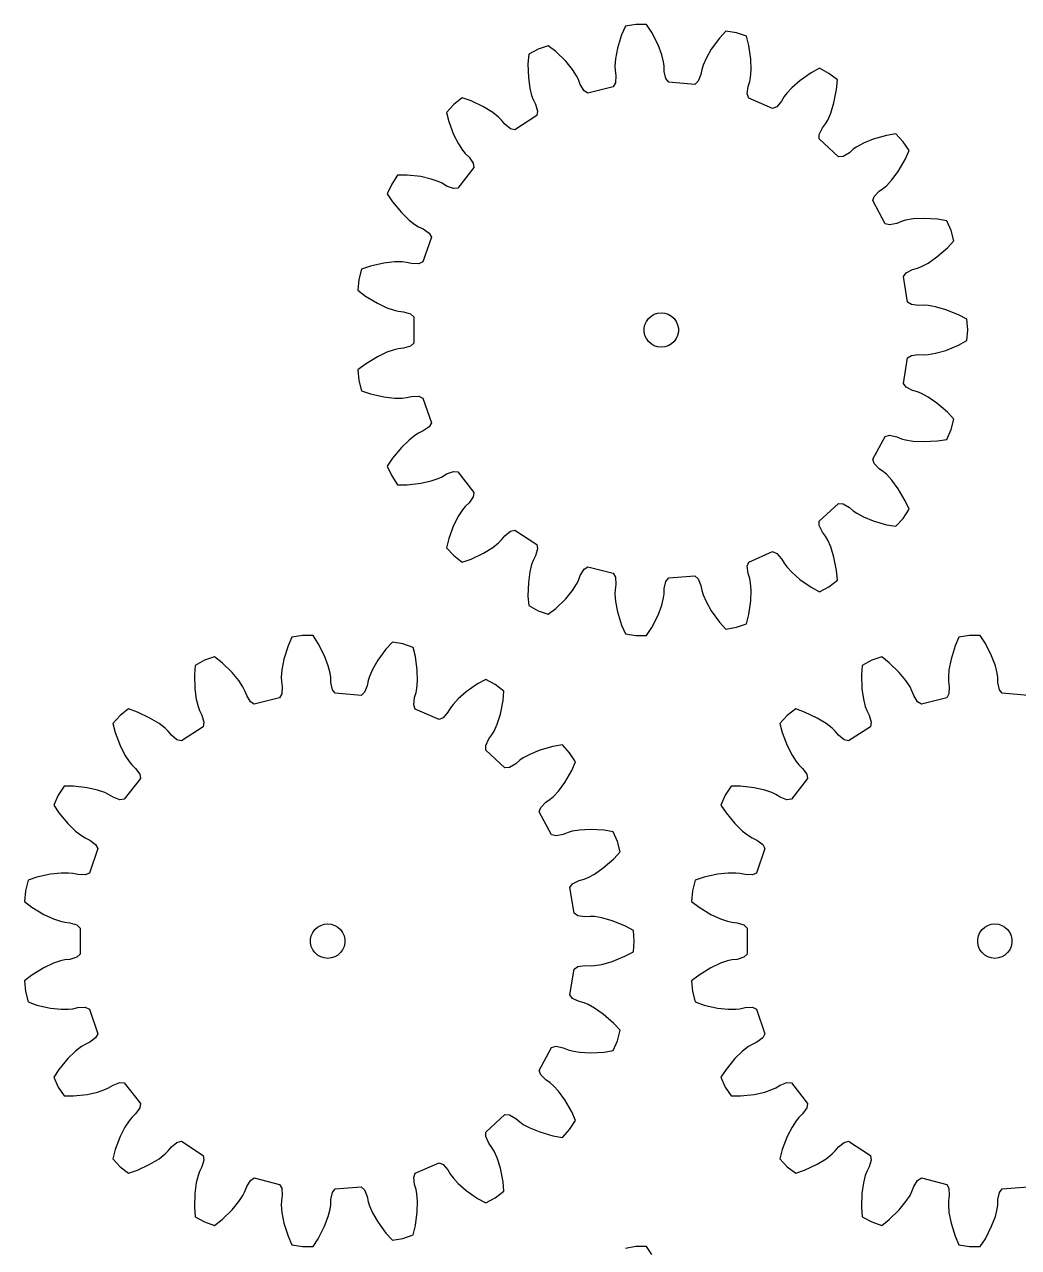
# Model space of a CAD drawing. Extents: x 0 to 170, y 0 to 213.
# Drawn here: x 0 to 86.7, y 106.5 to 213.2 of the extents above; entities that cross this region are included whole.
import ezdxf

# ---------------------------------------------------------------- set-up
doc = ezdxf.new("R2010")
doc.units = 0

msp = doc.modelspace()

# ---------------------------------------------------------------- linework, layer by layer
for p, q in [((52.08, 212.26), (51.72, 211.11)), ((52.42, 213.02), (52.08, 212.26)), ((53.34, 213.17), (52.42, 213.02)), ((54.27, 213.17), (53.34, 213.17)), ((54.72, 212.48), (54.27, 213.17)), ((55.27, 211.4), (54.72, 212.48)), ((61.19, 212.6), (60.63, 211.99)), ((62.11, 212.45), (61.19, 212.6)), ((62.99, 212.14), (62.11, 212.45)), ((45.69, 211.32), (44.8, 211.01)), ((46.34, 210.81), (45.69, 211.32)), ((55.59, 210.53), (55.27, 211.4)), ((60.63, 211.99), (59.91, 211.02)), ((63.19, 211.34), (62.99, 212.14)), ((63.36, 210.14), (63.19, 211.34)), ((43.98, 210.57), (43.92, 209.74)), ((44.8, 211.01), (43.98, 210.57)), ((47.21, 209.96), (46.34, 210.81)), ((51.55, 210.19), (51.49, 209.54)), ((51.72, 211.11), (51.55, 210.19)), ((55.75, 209.9), (55.59, 210.53)), ((59.45, 210.21), (59.19, 209.61)), ((59.91, 211.02), (59.45, 210.21)), ((63.38, 209.21), (63.36, 210.14)), ((43.92, 209.74), (43.95, 208.53)), ((47.8, 209.24), (47.21, 209.96)), ((48.15, 208.7), (47.8, 209.24)), ((51.49, 209.54), (51.51, 209.17)), ((51.51, 209.17), (51.57, 208.72)), ((55.8, 209.53), (55.75, 209.9)), ((55.81, 209.07), (55.8, 209.53)), ((55.95, 208.45), (55.81, 209.07)), ((59.08, 209.25), (58.99, 208.81)), ((59.19, 209.61), (59.08, 209.25)), ((63.33, 208.56), (63.38, 209.21)), ((69.35, 209.36), (68.62, 208.96)), ((70.17, 208.91), (69.35, 209.36)), ((43.95, 208.53), (44.08, 207.61)), ((48.32, 208.36), (48.15, 208.7)), ((48.48, 207.94), (48.32, 208.36)), ((51.54, 208.09), (51.35, 207.74)), ((51.57, 208.72), (51.54, 208.09)), ((56.19, 208.14), (55.95, 208.45)), ((58.46, 207.95), (56.19, 208.14)), ((58.75, 208.22), (58.46, 207.95)), ((58.99, 208.81), (58.75, 208.22)), ((63.12, 207.76), (63.26, 208.2)), ((63.26, 208.2), (63.33, 208.56)), ((67.63, 208.27), (66.93, 207.66)), ((68.62, 208.96), (67.63, 208.27)), ((70.91, 208.34), (70.17, 208.91)), ((70.84, 207.51), (70.91, 208.34)), ((44.08, 207.61), (44.24, 206.98)), ((44.24, 206.98), (44.37, 206.63)), ((48.81, 207.39), (48.48, 207.94)), ((49.14, 207.18), (48.81, 207.39)), ((51.35, 207.74), (49.14, 207.18)), ((63.05, 207.13), (63.12, 207.76)), ((63.18, 206.76), (63.05, 207.13)), ((66.49, 207.18), (66.26, 206.88)), ((66.93, 207.66), (66.49, 207.18)), ((70.6, 206.33), (70.84, 207.51)), ((37.44, 206.2), (36.8, 205.51)), ((38.17, 206.77), (37.44, 206.2)), ((38.95, 206.5), (38.17, 206.77)), ((40.05, 205.98), (38.95, 206.5)), ((40.84, 205.5), (40.05, 205.98)), ((44.37, 206.63), (44.58, 206.22)), ((44.58, 206.22), (44.75, 205.62)), ((65.26, 205.85), (63.18, 206.76)), ((65.62, 206), (65.26, 205.85)), ((66.04, 206.48), (65.62, 206)), ((66.26, 206.88), (66.04, 206.48)), ((70.32, 205.44), (70.6, 206.33)), ((36.8, 205.51), (37.01, 204.71)), ((41.35, 205.1), (40.84, 205.5)), ((41.62, 204.83), (41.35, 205.1)), ((41.91, 204.48), (41.62, 204.83)), ((44.69, 205.23), (42.78, 203.98)), ((44.75, 205.62), (44.69, 205.23)), ((69.87, 204.52), (70.06, 204.84)), ((70.06, 204.84), (70.32, 205.44)), ((37.01, 204.71), (37.43, 203.58)), ((42.4, 204.08), (41.91, 204.48)), ((42.78, 203.98), (42.4, 204.08)), ((69.33, 203.58), (69.6, 204.15)), ((69.6, 204.15), (69.87, 204.52)), ((37.43, 203.58), (37.85, 202.75)), ((37.85, 202.75), (38.21, 202.2)), ((69.33, 203.19), (69.33, 203.58)), ((71.01, 201.64), (69.33, 203.19)), ((73.17, 202.82), (72.6, 202.51)), ((74.03, 203.17), (73.17, 202.82)), ((75.2, 203.5), (74.03, 203.17)), ((76.01, 203.64), (75.2, 203.5)), ((76.64, 202.95), (76.01, 203.64)), ((77.16, 202.17), (76.64, 202.95)), ((38.21, 202.2), (38.45, 201.91)), ((38.45, 201.91), (38.78, 201.6)), ((38.78, 201.6), (39.14, 201.08)), ((71.4, 201.67), (71.01, 201.64)), ((71.95, 201.99), (71.4, 201.67)), ((72.29, 202.29), (71.95, 201.99)), ((72.6, 202.51), (72.29, 202.29)), ((76.82, 201.41), (77.16, 202.17)), ((39.2, 200.69), (37.8, 198.89)), ((39.14, 201.08), (39.2, 200.69)), ((76.22, 200.36), (76.82, 201.41)), ((32.54, 200.03), (32.03, 199.25)), ((33.37, 200.03), (32.54, 200.03)), ((34.57, 199.9), (33.37, 200.03)), ((35.48, 199.69), (34.57, 199.9)), ((36.09, 199.48), (35.48, 199.69)), ((36.43, 199.32), (36.09, 199.48)), ((75.22, 199.14), (75.66, 199.61)), ((75.66, 199.61), (76.22, 200.36)), ((32.03, 199.25), (31.65, 198.4)), ((31.65, 198.4), (32.11, 197.71)), ((36.82, 199.08), (36.43, 199.32)), ((37.41, 198.86), (36.82, 199.08)), ((37.8, 198.89), (37.41, 198.86)), ((74.12, 198.18), (74.56, 198.63)), ((74.56, 198.63), (74.94, 198.89)), ((74.94, 198.89), (75.22, 199.14)), ((32.11, 197.71), (32.88, 196.77)), ((74, 197.81), (74.12, 198.18)), ((75.08, 195.8), (74, 197.81)), ((32.88, 196.77), (33.55, 196.12)), ((78.43, 196.26), (77.51, 196.21)), ((79.64, 196.2), (78.43, 196.26)), ((33.55, 196.12), (34.06, 195.72)), ((34.06, 195.72), (34.38, 195.53)), ((34.38, 195.53), (34.79, 195.34)), ((34.79, 195.34), (35.3, 194.96)), ((75.46, 195.7), (75.08, 195.8)), ((76.08, 195.83), (75.46, 195.7)), ((76.5, 196), (76.08, 195.83)), ((76.86, 196.1), (76.5, 196)), ((77.51, 196.21), (76.86, 196.1)), ((80.46, 196.06), (79.64, 196.2)), ((80.83, 195.21), (80.46, 196.06)), ((81.06, 194.3), (80.83, 195.21)), ((35.49, 194.62), (34.75, 192.46)), ((35.3, 194.96), (35.49, 194.62)), ((80.5, 193.7), (81.06, 194.3)), ((79.59, 192.9), (80.5, 193.7)), ((30.18, 192.1), (29.4, 191.83)), ((31.36, 192.36), (30.18, 192.1)), ((32.29, 192.46), (31.36, 192.36)), ((32.94, 192.46), (32.29, 192.46)), ((33.31, 192.42), (32.94, 192.46)), ((33.76, 192.32), (33.31, 192.42)), ((34.39, 192.3), (33.76, 192.32)), ((34.75, 192.46), (34.39, 192.3)), ((77.9, 191.92), (78.25, 192.06)), ((78.25, 192.06), (78.82, 192.37)), ((78.82, 192.37), (79.59, 192.9)), ((29.4, 191.83), (29.17, 190.93)), ((76.66, 191.2), (76.9, 191.52)), ((77.03, 188.96), (76.66, 191.2)), ((76.9, 191.52), (77.46, 191.8)), ((77.46, 191.8), (77.9, 191.92)), ((29.17, 190.93), (29.09, 190)), ((29.09, 190), (29.75, 189.49)), ((29.75, 189.49), (30.78, 188.86)), ((30.78, 188.86), (31.62, 188.46)), ((77.36, 188.74), (77.03, 188.96)), ((31.62, 188.46), (32.24, 188.25)), ((32.24, 188.25), (32.6, 188.17)), ((32.6, 188.17), (33.06, 188.12)), ((33.06, 188.12), (33.66, 187.93)), ((33.66, 187.93), (33.95, 187.67)), ((54.43, 187.53), (54.66, 187.74)), ((54.66, 187.74), (54.93, 187.9)), ((54.93, 187.9), (55.23, 187.99)), ((55.23, 187.99), (55.54, 188.03)), ((55.54, 188.03), (55.86, 187.99)), ((55.86, 187.99), (56.15, 187.9)), ((56.15, 187.9), (56.43, 187.74)), ((56.43, 187.74), (56.66, 187.53)), ((77.99, 188.66), (77.36, 188.74)), ((78.44, 188.68), (77.99, 188.66)), ((78.82, 188.66), (78.44, 188.68)), ((79.46, 188.56), (78.82, 188.66)), ((80.36, 188.3), (79.46, 188.56)), ((81.48, 187.85), (80.36, 188.3)), ((82.21, 187.46), (81.48, 187.85)), ((33.95, 187.67), (33.95, 185.39)), ((54.05, 186.68), (54.12, 186.99)), ((54.05, 186.37), (54.05, 186.68)), ((54.12, 186.99), (54.25, 187.28)), ((54.25, 187.28), (54.43, 187.53)), ((56.66, 187.53), (56.84, 187.28)), ((56.84, 187.28), (56.97, 186.99)), ((56.97, 186.99), (57.04, 186.68)), ((57.04, 186.68), (57.04, 186.37)), ((82.28, 186.53), (82.21, 187.46)), ((54.12, 186.06), (54.05, 186.37)), ((54.25, 185.78), (54.12, 186.06)), ((54.43, 185.52), (54.25, 185.78)), ((56.84, 185.78), (56.66, 185.52)), ((56.97, 186.06), (56.84, 185.78)), ((57.04, 186.37), (56.97, 186.06)), ((81.48, 185.2), (82.21, 185.6)), ((82.21, 185.6), (82.28, 186.53)), ((31.62, 184.59), (30.78, 184.2)), ((32.24, 184.8), (31.62, 184.59)), ((32.6, 184.88), (32.24, 184.8)), ((33.06, 184.93), (32.6, 184.88)), ((33.66, 185.12), (33.06, 184.93)), ((33.95, 185.39), (33.66, 185.12)), ((54.66, 185.31), (54.43, 185.52)), ((54.93, 185.16), (54.66, 185.31)), ((55.23, 185.06), (54.93, 185.16)), ((55.54, 185.03), (55.23, 185.06)), ((55.86, 185.06), (55.54, 185.03)), ((56.15, 185.16), (55.86, 185.06)), ((56.43, 185.31), (56.15, 185.16)), ((56.66, 185.52), (56.43, 185.31)), ((79.46, 184.5), (80.36, 184.75)), ((80.36, 184.75), (81.48, 185.2)), ((29.75, 183.56), (29.09, 183.06)), ((30.78, 184.2), (29.75, 183.56)), ((76.66, 181.85), (77.03, 184.1)), ((77.03, 184.1), (77.36, 184.31)), ((77.36, 184.31), (77.99, 184.4)), ((77.99, 184.4), (78.44, 184.37)), ((78.44, 184.37), (78.82, 184.39)), ((78.82, 184.39), (79.46, 184.5)), ((29.09, 183.06), (29.17, 182.13)), ((29.17, 182.13), (29.4, 181.22)), ((76.9, 181.54), (76.66, 181.85)), ((77.46, 181.25), (76.9, 181.54)), ((29.4, 181.22), (30.18, 180.95)), ((30.18, 180.95), (31.36, 180.69)), ((31.36, 180.69), (32.29, 180.59)), ((32.29, 180.59), (32.94, 180.59)), ((32.94, 180.59), (33.31, 180.63)), ((33.31, 180.63), (33.76, 180.73)), ((33.76, 180.73), (34.39, 180.75)), ((34.39, 180.75), (34.75, 180.59)), ((34.75, 180.59), (35.49, 178.44)), ((77.9, 181.13), (77.46, 181.25)), ((78.25, 180.99), (77.9, 181.13)), ((78.82, 180.68), (78.25, 180.99)), ((79.59, 180.15), (78.82, 180.68)), ((80.5, 179.36), (79.59, 180.15)), ((81.06, 178.75), (80.5, 179.36)), ((35.49, 178.44), (35.3, 178.09)), ((80.83, 177.85), (81.06, 178.75)), ((34.06, 177.33), (33.55, 176.93)), ((34.38, 177.52), (34.06, 177.33)), ((34.79, 177.72), (34.38, 177.52)), ((35.3, 178.09), (34.79, 177.72)), ((74, 175.25), (75.08, 177.25)), ((75.08, 177.25), (75.46, 177.35)), ((75.46, 177.35), (76.08, 177.22)), ((76.08, 177.22), (76.5, 177.05)), ((80.46, 176.99), (80.83, 177.85)), ((32.88, 176.28), (32.11, 175.35)), ((33.55, 176.93), (32.88, 176.28)), ((76.5, 177.05), (76.86, 176.95)), ((76.86, 176.95), (77.51, 176.84)), ((77.51, 176.84), (78.43, 176.79)), ((78.43, 176.79), (79.64, 176.86)), ((79.64, 176.86), (80.46, 176.99)), ((32.11, 175.35), (31.65, 174.66)), ((74.12, 174.88), (74, 175.25)), ((31.65, 174.66), (32.03, 173.8)), ((36.43, 173.73), (36.82, 173.97)), ((36.82, 173.97), (37.41, 174.2)), ((37.41, 174.2), (37.8, 174.16)), ((37.8, 174.16), (39.2, 172.36)), ((74.56, 174.42), (74.12, 174.88)), ((74.94, 174.16), (74.56, 174.42)), ((75.22, 173.92), (74.94, 174.16)), ((75.66, 173.44), (75.22, 173.92)), ((32.03, 173.8), (32.54, 173.02)), ((32.54, 173.02), (33.37, 173.02)), ((33.37, 173.02), (34.57, 173.16)), ((34.57, 173.16), (35.48, 173.36)), ((35.48, 173.36), (36.09, 173.57)), ((36.09, 173.57), (36.43, 173.73)), ((76.22, 172.69), (75.66, 173.44)), ((39.14, 171.98), (38.78, 171.46)), ((39.2, 172.36), (39.14, 171.98)), ((76.82, 171.64), (76.22, 172.69)), ((38.21, 170.85), (37.85, 170.31)), ((38.45, 171.14), (38.21, 170.85)), ((38.78, 171.46), (38.45, 171.14)), ((69.33, 169.87), (71.01, 171.41)), ((71.01, 171.41), (71.4, 171.38)), ((71.4, 171.38), (71.95, 171.06)), ((71.95, 171.06), (72.29, 170.76)), ((72.29, 170.76), (72.6, 170.55)), ((76.64, 170.1), (77.16, 170.89)), ((77.16, 170.89), (76.82, 171.64)), ((37.85, 170.31), (37.43, 169.48)), ((69.33, 169.47), (69.33, 169.87)), ((72.6, 170.55), (73.17, 170.24)), ((73.17, 170.24), (74.03, 169.89)), ((74.03, 169.89), (75.2, 169.55)), ((76.01, 169.42), (76.64, 170.1)), ((37.43, 169.48), (37.01, 168.34)), ((41.62, 168.22), (41.91, 168.57)), ((41.91, 168.57), (42.4, 168.98)), ((42.4, 168.98), (42.78, 169.07)), ((42.78, 169.07), (44.69, 167.83)), ((69.6, 168.9), (69.33, 169.47)), ((69.87, 168.54), (69.6, 168.9)), ((70.06, 168.21), (69.87, 168.54)), ((75.2, 169.55), (76.01, 169.42)), ((37.01, 168.34), (36.8, 167.54)), ((36.8, 167.54), (37.44, 166.86)), ((40.05, 167.07), (40.84, 167.56)), ((40.84, 167.56), (41.35, 167.96)), ((41.35, 167.96), (41.62, 168.22)), ((44.69, 167.83), (44.75, 167.44)), ((70.32, 167.62), (70.06, 168.21)), ((70.6, 166.73), (70.32, 167.62)), ((37.44, 166.86), (38.17, 166.28)), ((38.17, 166.28), (38.95, 166.55)), ((38.95, 166.55), (40.05, 167.07)), ((44.37, 166.42), (44.24, 166.07)), ((44.58, 166.83), (44.37, 166.42)), ((44.75, 167.44), (44.58, 166.83)), ((63.18, 166.29), (65.26, 167.21)), ((65.26, 167.21), (65.62, 167.05)), ((65.62, 167.05), (66.04, 166.57)), ((66.04, 166.57), (66.26, 166.18)), ((70.84, 165.54), (70.6, 166.73)), ((44.08, 165.44), (43.95, 164.52)), ((44.24, 166.07), (44.08, 165.44)), ((48.48, 165.12), (48.81, 165.66)), ((48.81, 165.66), (49.14, 165.87)), ((49.14, 165.87), (51.35, 165.31)), ((63.05, 165.92), (63.18, 166.29)), ((63.12, 165.29), (63.05, 165.92)), ((66.26, 166.18), (66.49, 165.88)), ((66.49, 165.88), (66.93, 165.4)), ((66.93, 165.4), (67.63, 164.78)), ((70.91, 164.72), (70.84, 165.54)), ((43.95, 164.52), (43.92, 163.31)), ((47.8, 163.81), (48.15, 164.36)), ((48.15, 164.36), (48.32, 164.69)), ((48.32, 164.69), (48.48, 165.12)), ((51.35, 165.31), (51.54, 164.97)), ((51.57, 164.34), (51.51, 163.88)), ((51.54, 164.97), (51.57, 164.34)), ((55.81, 163.98), (55.95, 164.6)), ((55.95, 164.6), (56.19, 164.91)), ((56.19, 164.91), (58.46, 165.1)), ((58.46, 165.1), (58.75, 164.84)), ((58.75, 164.84), (58.99, 164.25)), ((63.26, 164.86), (63.12, 165.29)), ((63.33, 164.49), (63.26, 164.86)), ((63.38, 163.84), (63.33, 164.49)), ((67.63, 164.78), (68.62, 164.09)), ((70.17, 164.14), (70.91, 164.72)), ((43.92, 163.31), (43.98, 162.49)), ((47.21, 163.09), (47.8, 163.81)), ((51.51, 163.88), (51.49, 163.51)), ((51.49, 163.51), (51.55, 162.86)), ((55.75, 163.16), (55.8, 163.53)), ((55.8, 163.53), (55.81, 163.98)), ((58.99, 164.25), (59.08, 163.8)), ((59.08, 163.8), (59.19, 163.44)), ((59.19, 163.44), (59.45, 162.84)), ((63.36, 162.91), (63.38, 163.84)), ((68.62, 164.09), (69.35, 163.7)), ((69.35, 163.7), (70.17, 164.14)), ((43.98, 162.49), (44.8, 162.04)), ((45.69, 161.74), (46.34, 162.25)), ((46.34, 162.25), (47.21, 163.09)), ((51.55, 162.86), (51.72, 161.95)), ((55.27, 161.65), (55.59, 162.53)), ((55.59, 162.53), (55.75, 163.16)), ((59.45, 162.84), (59.91, 162.04)), ((63.19, 161.71), (63.36, 162.91)), ((44.8, 162.04), (45.69, 161.74)), ((51.72, 161.95), (52.08, 160.79)), ((54.72, 160.57), (55.27, 161.65)), ((59.91, 162.04), (60.63, 161.06)), ((60.63, 161.06), (61.19, 160.45)), ((62.99, 160.91), (63.19, 161.71)), ((52.08, 160.79), (52.42, 160.03)), ((52.42, 160.03), (53.34, 159.88)), ((54.27, 159.88), (54.72, 160.57)), ((61.19, 160.45), (62.11, 160.61)), ((62.11, 160.61), (62.99, 160.91)), ((22.99, 158.97), (22.63, 157.81)), ((23.32, 159.73), (22.99, 158.97)), ((24.24, 159.88), (23.32, 159.73)), ((25.18, 159.88), (24.24, 159.88)), ((25.63, 159.19), (25.18, 159.88)), ((26.17, 158.11), (25.63, 159.19)), ((32.09, 159.31), (31.53, 158.7)), ((33.01, 159.15), (32.09, 159.31)), ((33.9, 158.85), (33.01, 159.15)), ((53.34, 159.88), (54.27, 159.88)), ((81.18, 158.97), (80.82, 157.81)), ((81.51, 159.73), (81.18, 158.97)), ((82.43, 159.88), (81.51, 159.73)), ((83.36, 159.88), (82.43, 159.88)), ((83.82, 159.19), (83.36, 159.88)), ((84.36, 158.11), (83.82, 159.19)), ((16.59, 158.02), (15.71, 157.72)), ((17.25, 157.51), (16.59, 158.02)), ((26.5, 157.24), (26.17, 158.11)), ((31.53, 158.7), (30.82, 157.72)), ((34.1, 158.05), (33.9, 158.85)), ((34.26, 156.85), (34.1, 158.05)), ((74.78, 158.02), (73.9, 157.72)), ((75.43, 157.51), (74.78, 158.02)), ((84.69, 157.24), (84.36, 158.11)), ((14.89, 157.28), (14.82, 156.45)), ((15.71, 157.72), (14.89, 157.28)), ((18.11, 156.67), (17.25, 157.51)), ((22.45, 156.9), (22.4, 156.25)), ((22.63, 157.81), (22.45, 156.9)), ((26.66, 156.6), (26.5, 157.24)), ((30.35, 156.92), (30.09, 156.32)), ((30.82, 157.72), (30.35, 156.92)), ((34.29, 155.92), (34.26, 156.85)), ((73.08, 157.28), (73.01, 156.45)), ((73.9, 157.72), (73.08, 157.28)), ((76.3, 156.67), (75.43, 157.51)), ((80.64, 156.9), (80.59, 156.25)), ((80.82, 157.81), (80.64, 156.9)), ((84.85, 156.6), (84.69, 157.24)), ((14.82, 156.45), (14.86, 155.24)), ((18.7, 155.95), (18.11, 156.67)), ((19.06, 155.4), (18.7, 155.95)), ((22.4, 156.25), (22.41, 155.88)), ((22.41, 155.88), (22.47, 155.42)), ((26.71, 156.23), (26.66, 156.6)), ((26.72, 155.78), (26.71, 156.23)), ((26.86, 155.16), (26.72, 155.78)), ((29.98, 155.96), (29.89, 155.51)), ((30.09, 156.32), (29.98, 155.96)), ((34.23, 155.27), (34.29, 155.92)), ((40.25, 156.06), (39.53, 155.67)), ((41.07, 155.62), (40.25, 156.06)), ((73.01, 156.45), (73.04, 155.24)), ((76.89, 155.95), (76.3, 156.67)), ((77.25, 155.4), (76.89, 155.95)), ((80.59, 156.25), (80.6, 155.88)), ((80.6, 155.88), (80.66, 155.42)), ((84.9, 156.23), (84.85, 156.6)), ((84.91, 155.78), (84.9, 156.23)), ((85.04, 155.16), (84.91, 155.78)), ((14.86, 155.24), (14.99, 154.32)), ((19.23, 155.07), (19.06, 155.4)), ((19.39, 154.64), (19.23, 155.07)), ((22.44, 154.79), (22.25, 154.45)), ((22.47, 155.42), (22.44, 154.79)), ((27.1, 154.85), (26.86, 155.16)), ((29.37, 154.66), (27.1, 154.85)), ((29.66, 154.93), (29.37, 154.66)), ((29.89, 155.51), (29.66, 154.93)), ((34.02, 154.47), (34.16, 154.9)), ((34.16, 154.9), (34.23, 155.27)), ((38.53, 154.98), (37.83, 154.36)), ((39.53, 155.67), (38.53, 154.98)), ((41.81, 155.04), (41.07, 155.62)), ((41.74, 154.22), (41.81, 155.04)), ((73.04, 155.24), (73.17, 154.32)), ((77.41, 155.07), (77.25, 155.4)), ((77.57, 154.64), (77.41, 155.07)), ((80.63, 154.79), (80.44, 154.45)), ((80.66, 155.42), (80.63, 154.79)), ((85.29, 154.85), (85.04, 155.16)), ((87.56, 154.66), (85.29, 154.85)), ((14.99, 154.32), (15.15, 153.69)), ((15.15, 153.69), (15.28, 153.34)), ((19.72, 154.1), (19.39, 154.64)), ((20.05, 153.89), (19.72, 154.1)), ((22.25, 154.45), (20.05, 153.89)), ((33.95, 153.84), (34.02, 154.47)), ((34.08, 153.47), (33.95, 153.84)), ((37.39, 153.88), (37.17, 153.58)), ((37.83, 154.36), (37.39, 153.88)), ((41.51, 153.03), (41.74, 154.22)), ((73.17, 154.32), (73.33, 153.69)), ((73.33, 153.69), (73.47, 153.34)), ((77.9, 154.1), (77.57, 154.64)), ((78.23, 153.89), (77.9, 154.1)), ((80.44, 154.45), (78.23, 153.89)), ((8.34, 152.91), (7.71, 152.22)), ((9.08, 153.48), (8.34, 152.91)), ((9.86, 153.21), (9.08, 153.48)), ((10.95, 152.69), (9.86, 153.21)), ((11.75, 152.2), (10.95, 152.69)), ((15.28, 153.34), (15.48, 152.93)), ((15.48, 152.93), (15.66, 152.32)), ((36.17, 152.55), (34.08, 153.47)), ((36.53, 152.71), (36.17, 152.55)), ((36.94, 153.19), (36.53, 152.71)), ((37.17, 153.58), (36.94, 153.19)), ((41.23, 152.15), (41.51, 153.03)), ((66.53, 152.91), (65.9, 152.22)), ((67.27, 153.48), (66.53, 152.91)), ((68.05, 153.21), (67.27, 153.48)), ((69.14, 152.69), (68.05, 153.21)), ((69.93, 152.2), (69.14, 152.69)), ((73.47, 153.34), (73.67, 152.93)), ((73.67, 152.93), (73.85, 152.32)), ((7.71, 152.22), (7.91, 151.42)), ((12.26, 151.8), (11.75, 152.2)), ((12.53, 151.54), (12.26, 151.8)), ((12.82, 151.19), (12.53, 151.54)), ((15.59, 151.93), (13.69, 150.69)), ((15.66, 152.32), (15.59, 151.93)), ((40.78, 151.22), (40.97, 151.55)), ((40.97, 151.55), (41.23, 152.15)), ((65.9, 152.22), (66.1, 151.42)), ((70.45, 151.8), (69.93, 152.2)), ((70.72, 151.54), (70.45, 151.8)), ((71.01, 151.19), (70.72, 151.54)), ((73.78, 151.93), (71.87, 150.69)), ((73.85, 152.32), (73.78, 151.93)), ((7.91, 151.42), (8.34, 150.28)), ((13.3, 150.78), (12.82, 151.19)), ((13.69, 150.69), (13.3, 150.78)), ((40.24, 150.29), (40.51, 150.86)), ((40.51, 150.86), (40.78, 151.22)), ((66.1, 151.42), (66.53, 150.28)), ((71.49, 150.78), (71.01, 151.19)), ((71.87, 150.69), (71.49, 150.78)), ((8.34, 150.28), (8.76, 149.45)), ((8.76, 149.45), (9.12, 148.91)), ((40.24, 149.89), (40.24, 150.29)), ((41.91, 148.35), (40.24, 149.89)), ((44.08, 149.52), (43.5, 149.21)), ((44.94, 149.88), (44.08, 149.52)), ((46.1, 150.21), (44.94, 149.88)), ((46.92, 150.34), (46.1, 150.21)), ((47.55, 149.66), (46.92, 150.34)), ((48.06, 148.88), (47.55, 149.66)), ((66.53, 150.28), (66.95, 149.45)), ((66.95, 149.45), (67.31, 148.91)), ((9.12, 148.91), (9.36, 148.62)), ((9.36, 148.62), (9.68, 148.3)), ((9.68, 148.3), (10.05, 147.78)), ((42.31, 148.38), (41.91, 148.35)), ((42.85, 148.7), (42.31, 148.38)), ((43.2, 149), (42.85, 148.7)), ((43.5, 149.21), (43.2, 149)), ((47.73, 148.12), (48.06, 148.88)), ((67.31, 148.91), (67.54, 148.62)), ((67.54, 148.62), (67.87, 148.3)), ((67.87, 148.3), (68.23, 147.78)), ((10.11, 147.4), (8.71, 145.6)), ((10.05, 147.78), (10.11, 147.4)), ((47.12, 147.07), (47.73, 148.12)), ((68.3, 147.4), (66.9, 145.6)), ((68.23, 147.78), (68.3, 147.4)), ((3.45, 146.74), (2.94, 145.96)), ((4.27, 146.74), (3.45, 146.74)), ((5.48, 146.61), (4.27, 146.74)), ((6.38, 146.4), (5.48, 146.61)), ((7, 146.19), (6.38, 146.4)), ((7.34, 146.03), (7, 146.19)), ((46.13, 145.84), (46.57, 146.32)), ((46.57, 146.32), (47.12, 147.07)), ((61.63, 146.74), (61.12, 145.96)), ((62.46, 146.74), (61.63, 146.74)), ((63.66, 146.61), (62.46, 146.74)), ((64.57, 146.4), (63.66, 146.61)), ((65.19, 146.19), (64.57, 146.4)), ((65.53, 146.03), (65.19, 146.19)), ((2.94, 145.96), (2.56, 145.1)), ((2.56, 145.1), (3.01, 144.41)), ((7.73, 145.79), (7.34, 146.03)), ((8.32, 145.56), (7.73, 145.79)), ((8.71, 145.6), (8.32, 145.56)), ((45.03, 144.89), (45.47, 145.34)), ((45.47, 145.34), (45.85, 145.6)), ((45.85, 145.6), (46.13, 145.84)), ((61.12, 145.96), (60.75, 145.1)), ((60.75, 145.1), (61.2, 144.41)), ((65.91, 145.79), (65.53, 146.03)), ((66.51, 145.56), (65.91, 145.79)), ((66.9, 145.6), (66.51, 145.56)), ((3.01, 144.41), (3.78, 143.48)), ((44.9, 144.51), (45.03, 144.89)), ((45.98, 142.51), (44.9, 144.51)), ((61.2, 144.41), (61.97, 143.48)), ((3.78, 143.48), (4.45, 142.83)), ((49.34, 142.97), (48.41, 142.92)), ((50.55, 142.91), (49.34, 142.97)), ((61.97, 143.48), (62.64, 142.83)), ((4.45, 142.83), (4.97, 142.43)), ((4.97, 142.43), (5.29, 142.24)), ((5.29, 142.24), (5.7, 142.04)), ((5.7, 142.04), (6.21, 141.67)), ((46.37, 142.41), (45.98, 142.51)), ((46.99, 142.54), (46.37, 142.41)), ((47.41, 142.71), (46.99, 142.54)), ((47.77, 142.81), (47.41, 142.71)), ((48.41, 142.92), (47.77, 142.81)), ((51.36, 142.77), (50.55, 142.91)), ((51.74, 141.92), (51.36, 142.77)), ((51.97, 141.01), (51.74, 141.92)), ((62.64, 142.83), (63.16, 142.43)), ((63.16, 142.43), (63.47, 142.24)), ((63.47, 142.24), (63.89, 142.04)), ((63.89, 142.04), (64.4, 141.67)), ((6.4, 141.32), (5.66, 139.17)), ((6.21, 141.67), (6.4, 141.32)), ((51.41, 140.4), (51.97, 141.01)), ((64.58, 141.32), (63.84, 139.17)), ((64.4, 141.67), (64.58, 141.32)), ((50.49, 139.61), (51.41, 140.4)), ((1.09, 138.81), (0.31, 138.54)), ((2.27, 139.07), (1.09, 138.81)), ((3.19, 139.17), (2.27, 139.07)), ((3.85, 139.17), (3.19, 139.17)), ((4.22, 139.13), (3.85, 139.17)), ((4.66, 139.03), (4.22, 139.13)), ((5.3, 139.01), (4.66, 139.03)), ((5.66, 139.17), (5.3, 139.01)), ((48.81, 138.63), (49.16, 138.77)), ((49.16, 138.77), (49.73, 139.08)), ((49.73, 139.08), (50.49, 139.61)), ((59.28, 138.81), (58.49, 138.54)), ((60.46, 139.07), (59.28, 138.81)), ((61.38, 139.17), (60.46, 139.07)), ((62.04, 139.17), (61.38, 139.17)), ((62.41, 139.13), (62.04, 139.17)), ((62.85, 139.03), (62.41, 139.13)), ((63.49, 139.01), (62.85, 139.03)), ((63.84, 139.17), (63.49, 139.01)), ((0.08, 137.63), (0, 136.7)), ((0.31, 138.54), (0.08, 137.63)), ((47.56, 137.91), (47.8, 138.22)), ((47.94, 135.66), (47.56, 137.91)), ((47.8, 138.22), (48.37, 138.51)), ((48.37, 138.51), (48.81, 138.63)), ((58.27, 137.63), (58.19, 136.7)), ((58.49, 138.54), (58.27, 137.63)), ((0, 136.7), (0.65, 136.2)), ((58.19, 136.7), (58.84, 136.2)), ((0.65, 136.2), (1.68, 135.56)), ((1.68, 135.56), (2.53, 135.17)), ((48.27, 135.45), (47.94, 135.66)), ((58.84, 136.2), (59.87, 135.56)), ((59.87, 135.56), (60.72, 135.17)), ((2.53, 135.17), (3.14, 134.96)), ((3.14, 134.96), (3.51, 134.88)), ((3.51, 134.88), (3.96, 134.83)), ((3.96, 134.83), (4.57, 134.64)), ((4.57, 134.64), (4.86, 134.37)), ((25.34, 134.24), (25.57, 134.45)), ((25.57, 134.45), (25.84, 134.6)), ((25.84, 134.6), (26.14, 134.7)), ((26.14, 134.7), (26.45, 134.73)), ((26.45, 134.73), (26.76, 134.7)), ((26.76, 134.7), (27.06, 134.6)), ((27.06, 134.6), (27.33, 134.45)), ((27.33, 134.45), (27.57, 134.24)), ((48.89, 135.36), (48.27, 135.45)), ((49.35, 135.39), (48.89, 135.36)), ((49.72, 135.37), (49.35, 135.39)), ((50.37, 135.26), (49.72, 135.37)), ((51.26, 135.01), (50.37, 135.26)), ((52.38, 134.56), (51.26, 135.01)), ((53.11, 134.16), (52.38, 134.56)), ((60.72, 135.17), (61.33, 134.96)), ((61.33, 134.96), (61.7, 134.88)), ((61.7, 134.88), (62.15, 134.83)), ((62.15, 134.83), (62.76, 134.64)), ((62.76, 134.64), (63.04, 134.37)), ((83.52, 134.24), (83.76, 134.45)), ((83.76, 134.45), (84.03, 134.6)), ((84.03, 134.6), (84.33, 134.7)), ((84.33, 134.7), (84.64, 134.73)), ((84.64, 134.73), (84.95, 134.7)), ((84.95, 134.7), (85.25, 134.6)), ((85.25, 134.6), (85.52, 134.45)), ((85.52, 134.45), (85.75, 134.24)), ((4.86, 134.37), (4.86, 132.09)), ((24.96, 133.39), (25.02, 133.7)), ((24.96, 133.08), (24.96, 133.39)), ((25.02, 133.7), (25.15, 133.98)), ((25.15, 133.98), (25.34, 134.24)), ((27.57, 134.24), (27.75, 133.98)), ((27.75, 133.98), (27.88, 133.7)), ((27.88, 133.7), (27.94, 133.39)), ((27.94, 133.39), (27.94, 133.08)), ((53.19, 133.23), (53.11, 134.16)), ((63.04, 134.37), (63.04, 132.09)), ((83.15, 133.39), (83.21, 133.7)), ((83.15, 133.08), (83.15, 133.39)), ((83.21, 133.7), (83.34, 133.98)), ((83.34, 133.98), (83.52, 134.24)), ((85.75, 134.24), (85.94, 133.98)), ((85.94, 133.98), (86.07, 133.7)), ((86.07, 133.7), (86.13, 133.39)), ((86.13, 133.39), (86.13, 133.08)), ((25.02, 132.77), (24.96, 133.08)), ((25.15, 132.48), (25.02, 132.77)), ((25.34, 132.23), (25.15, 132.48)), ((27.75, 132.48), (27.57, 132.23)), ((27.88, 132.77), (27.75, 132.48)), ((27.94, 133.08), (27.88, 132.77)), ((52.38, 131.91), (53.11, 132.3)), ((53.11, 132.3), (53.19, 133.23)), ((83.21, 132.77), (83.15, 133.08)), ((83.34, 132.48), (83.21, 132.77)), ((83.52, 132.23), (83.34, 132.48)), ((85.94, 132.48), (85.75, 132.23)), ((86.07, 132.77), (85.94, 132.48)), ((86.13, 133.08), (86.07, 132.77)), ((2.53, 131.3), (1.68, 130.9)), ((3.14, 131.51), (2.53, 131.3)), ((3.51, 131.59), (3.14, 131.51)), ((3.96, 131.64), (3.51, 131.59)), ((4.57, 131.83), (3.96, 131.64)), ((4.86, 132.09), (4.57, 131.83)), ((25.57, 132.02), (25.34, 132.23)), ((25.84, 131.86), (25.57, 132.02)), ((26.14, 131.77), (25.84, 131.86)), ((26.45, 131.73), (26.14, 131.77)), ((26.76, 131.77), (26.45, 131.73)), ((27.06, 131.86), (26.76, 131.77)), ((27.33, 132.02), (27.06, 131.86)), ((27.57, 132.23), (27.33, 132.02)), ((49.72, 131.1), (50.37, 131.2)), ((50.37, 131.2), (51.26, 131.46)), ((51.26, 131.46), (52.38, 131.91)), ((60.72, 131.3), (59.87, 130.9)), ((61.33, 131.51), (60.72, 131.3)), ((61.7, 131.59), (61.33, 131.51)), ((62.15, 131.64), (61.7, 131.59)), ((62.76, 131.83), (62.15, 131.64)), ((63.04, 132.09), (62.76, 131.83)), ((83.76, 132.02), (83.52, 132.23)), ((84.03, 131.86), (83.76, 132.02)), ((84.33, 131.77), (84.03, 131.86)), ((84.64, 131.73), (84.33, 131.77)), ((84.95, 131.77), (84.64, 131.73)), ((85.25, 131.86), (84.95, 131.77)), ((85.52, 132.02), (85.25, 131.86)), ((85.75, 132.23), (85.52, 132.02)), ((0.65, 130.27), (0, 129.76)), ((1.68, 130.9), (0.65, 130.27)), ((47.56, 128.56), (47.94, 130.8)), ((47.94, 130.8), (48.27, 131.02)), ((48.27, 131.02), (48.89, 131.1)), ((48.89, 131.1), (49.35, 131.08)), ((49.35, 131.08), (49.72, 131.1)), ((58.84, 130.27), (58.19, 129.76)), ((59.87, 130.9), (58.84, 130.27)), ((0, 129.76), (0.08, 128.83)), ((58.19, 129.76), (58.27, 128.83)), ((0.08, 128.83), (0.31, 127.93)), ((47.8, 128.24), (47.56, 128.56)), ((48.37, 127.96), (47.8, 128.24)), ((58.27, 128.83), (58.49, 127.93)), ((0.31, 127.93), (1.09, 127.66)), ((1.09, 127.66), (2.27, 127.4)), ((2.27, 127.4), (3.19, 127.3)), ((3.19, 127.3), (3.85, 127.3)), ((3.85, 127.3), (4.22, 127.34)), ((4.22, 127.34), (4.66, 127.44)), ((4.66, 127.44), (5.3, 127.46)), ((5.3, 127.46), (5.66, 127.3)), ((5.66, 127.3), (6.4, 125.14)), ((48.81, 127.84), (48.37, 127.96)), ((49.16, 127.7), (48.81, 127.84)), ((49.73, 127.39), (49.16, 127.7)), ((50.49, 126.86), (49.73, 127.39)), ((58.49, 127.93), (59.28, 127.66)), ((59.28, 127.66), (60.46, 127.4)), ((60.46, 127.4), (61.38, 127.3)), ((61.38, 127.3), (62.04, 127.3)), ((62.04, 127.3), (62.41, 127.34)), ((62.41, 127.34), (62.85, 127.44)), ((62.85, 127.44), (63.49, 127.46)), ((63.49, 127.46), (63.84, 127.3)), ((63.84, 127.3), (64.58, 125.14)), ((51.41, 126.06), (50.49, 126.86)), ((51.97, 125.46), (51.41, 126.06)), ((6.21, 124.8), (5.7, 124.43)), ((6.4, 125.14), (6.21, 124.8)), ((51.74, 124.55), (51.97, 125.46)), ((64.4, 124.8), (63.89, 124.43)), ((64.58, 125.14), (64.4, 124.8)), ((4.97, 124.04), (4.45, 123.64)), ((5.29, 124.23), (4.97, 124.04)), ((5.7, 124.43), (5.29, 124.23)), ((44.9, 121.95), (45.98, 123.96)), ((45.98, 123.96), (46.37, 124.06)), ((46.37, 124.06), (46.99, 123.93)), ((46.99, 123.93), (47.41, 123.76)), ((47.41, 123.76), (47.77, 123.66)), ((51.36, 123.7), (51.74, 124.55)), ((63.16, 124.04), (62.64, 123.64)), ((63.47, 124.23), (63.16, 124.04)), ((63.89, 124.43), (63.47, 124.23)), ((3.78, 122.99), (3.01, 122.05)), ((4.45, 123.64), (3.78, 122.99)), ((47.77, 123.66), (48.41, 123.55)), ((48.41, 123.55), (49.34, 123.5)), ((49.34, 123.5), (50.55, 123.56)), ((50.55, 123.56), (51.36, 123.7)), ((61.97, 122.99), (61.2, 122.05)), ((62.64, 123.64), (61.97, 122.99)), ((3.01, 122.05), (2.56, 121.36)), ((45.03, 121.58), (44.9, 121.95)), ((61.2, 122.05), (60.75, 121.36)), ((2.56, 121.36), (2.94, 120.51)), ((7.34, 120.44), (7.73, 120.68)), ((7.73, 120.68), (8.32, 120.9)), ((8.32, 120.9), (8.71, 120.87)), ((8.71, 120.87), (10.11, 119.07)), ((45.47, 121.13), (45.03, 121.58)), ((45.85, 120.87), (45.47, 121.13)), ((46.13, 120.62), (45.85, 120.87)), ((46.57, 120.15), (46.13, 120.62)), ((60.75, 121.36), (61.12, 120.51)), ((65.53, 120.44), (65.91, 120.68)), ((65.91, 120.68), (66.51, 120.9)), ((66.51, 120.9), (66.9, 120.87)), ((66.9, 120.87), (68.3, 119.07)), ((2.94, 120.51), (3.45, 119.73)), ((3.45, 119.73), (4.27, 119.73)), ((4.27, 119.73), (5.48, 119.86)), ((5.48, 119.86), (6.38, 120.07)), ((6.38, 120.07), (7, 120.28)), ((7, 120.28), (7.34, 120.44)), ((47.12, 119.4), (46.57, 120.15)), ((61.12, 120.51), (61.63, 119.73)), ((61.63, 119.73), (62.46, 119.73)), ((62.46, 119.73), (63.66, 119.86)), ((63.66, 119.86), (64.57, 120.07)), ((64.57, 120.07), (65.19, 120.28)), ((65.19, 120.28), (65.53, 120.44)), ((10.05, 118.68), (9.68, 118.16)), ((10.11, 119.07), (10.05, 118.68)), ((47.73, 118.35), (47.12, 119.4)), ((68.23, 118.68), (67.87, 118.16)), ((68.3, 119.07), (68.23, 118.68)), ((9.12, 117.56), (8.76, 117.01)), ((9.36, 117.85), (9.12, 117.56)), ((9.68, 118.16), (9.36, 117.85)), ((40.24, 116.57), (41.91, 118.12)), ((41.91, 118.12), (42.31, 118.09)), ((42.31, 118.09), (42.85, 117.77)), ((42.85, 117.77), (43.2, 117.47)), ((43.2, 117.47), (43.5, 117.25)), ((47.55, 116.81), (48.06, 117.59)), ((48.06, 117.59), (47.73, 118.35)), ((67.31, 117.56), (66.95, 117.01)), ((67.54, 117.85), (67.31, 117.56)), ((67.87, 118.16), (67.54, 117.85)), ((8.76, 117.01), (8.34, 116.18)), ((40.24, 116.18), (40.24, 116.57)), ((43.5, 117.25), (44.08, 116.94)), ((44.08, 116.94), (44.94, 116.59)), ((44.94, 116.59), (46.1, 116.26)), ((46.92, 116.12), (47.55, 116.81)), ((66.95, 117.01), (66.53, 116.18)), ((8.34, 116.18), (7.91, 115.05)), ((12.53, 114.93), (12.82, 115.28)), ((12.82, 115.28), (13.3, 115.68)), ((13.3, 115.68), (13.69, 115.78)), ((13.69, 115.78), (15.59, 114.53)), ((40.51, 115.61), (40.24, 116.18)), ((40.78, 115.24), (40.51, 115.61)), ((40.97, 114.92), (40.78, 115.24)), ((46.1, 116.26), (46.92, 116.12)), ((66.53, 116.18), (66.1, 115.05)), ((70.72, 114.93), (71.01, 115.28)), ((71.01, 115.28), (71.49, 115.68)), ((71.49, 115.68), (71.87, 115.78)), ((71.87, 115.78), (73.78, 114.53)), ((7.91, 115.05), (7.71, 114.25)), ((7.71, 114.25), (8.34, 113.56)), ((10.95, 113.78), (11.75, 114.26)), ((11.75, 114.26), (12.26, 114.67)), ((12.26, 114.67), (12.53, 114.93)), ((15.66, 114.14), (15.48, 113.54)), ((15.59, 114.53), (15.66, 114.14)), ((41.23, 114.32), (40.97, 114.92)), ((41.51, 113.43), (41.23, 114.32)), ((66.1, 115.05), (65.9, 114.25)), ((65.9, 114.25), (66.53, 113.56)), ((69.14, 113.78), (69.93, 114.26)), ((69.93, 114.26), (70.45, 114.67)), ((70.45, 114.67), (70.72, 114.93)), ((73.85, 114.14), (73.67, 113.54)), ((73.78, 114.53), (73.85, 114.14)), ((8.34, 113.56), (9.08, 112.99)), ((9.08, 112.99), (9.86, 113.26)), ((9.86, 113.26), (10.95, 113.78)), ((15.28, 113.13), (15.15, 112.78)), ((15.48, 113.54), (15.28, 113.13)), ((34.08, 113), (36.17, 113.91)), ((36.17, 113.91), (36.53, 113.76)), ((36.53, 113.76), (36.94, 113.28)), ((36.94, 113.28), (37.17, 112.88)), ((41.74, 112.25), (41.51, 113.43)), ((66.53, 113.56), (67.27, 112.99)), ((67.27, 112.99), (68.05, 113.26)), ((68.05, 113.26), (69.14, 113.78)), ((73.47, 113.13), (73.33, 112.78)), ((73.67, 113.54), (73.47, 113.13)), ((14.99, 112.15), (14.86, 111.23)), ((15.15, 112.78), (14.99, 112.15)), ((19.39, 111.82), (19.72, 112.37)), ((19.72, 112.37), (20.05, 112.58)), ((20.05, 112.58), (22.25, 112.02)), ((22.25, 112.02), (22.44, 111.68)), ((33.95, 112.63), (34.08, 113)), ((34.02, 112), (33.95, 112.63)), ((34.16, 111.56), (34.02, 112)), ((37.17, 112.88), (37.39, 112.58)), ((37.39, 112.58), (37.83, 112.1)), ((37.83, 112.1), (38.53, 111.49)), ((41.81, 111.42), (41.74, 112.25)), ((73.17, 112.15), (73.04, 111.23)), ((73.33, 112.78), (73.17, 112.15)), ((77.57, 111.82), (77.9, 112.37)), ((77.9, 112.37), (78.23, 112.58)), ((78.23, 112.58), (80.44, 112.02)), ((80.44, 112.02), (80.63, 111.68)), ((14.86, 111.23), (14.82, 110.02)), ((18.7, 110.52), (19.06, 111.06)), ((19.06, 111.06), (19.23, 111.4)), ((19.23, 111.4), (19.39, 111.82)), ((22.47, 111.04), (22.41, 110.59)), ((22.44, 111.68), (22.47, 111.04)), ((26.72, 110.69), (26.86, 111.31)), ((26.86, 111.31), (27.1, 111.62)), ((27.1, 111.62), (29.37, 111.81)), ((29.37, 111.81), (29.66, 111.54)), ((29.66, 111.54), (29.89, 110.95)), ((29.89, 110.95), (29.98, 110.51)), ((34.23, 111.2), (34.16, 111.56)), ((34.29, 110.55), (34.23, 111.2)), ((38.53, 111.49), (39.53, 110.8)), ((41.07, 110.85), (41.81, 111.42)), ((73.04, 111.23), (73.01, 110.02)), ((76.89, 110.52), (77.25, 111.06)), ((77.25, 111.06), (77.41, 111.4)), ((77.41, 111.4), (77.57, 111.82)), ((80.66, 111.04), (80.6, 110.59)), ((80.63, 111.68), (80.66, 111.04)), ((84.91, 110.69), (85.04, 111.31)), ((85.04, 111.31), (85.29, 111.62)), ((85.29, 111.62), (87.56, 111.81)), ((14.82, 110.02), (14.89, 109.19)), ((18.11, 109.8), (18.7, 110.52)), ((22.41, 110.59), (22.4, 110.22)), ((22.4, 110.22), (22.45, 109.57)), ((26.5, 109.23), (26.66, 109.86)), ((26.66, 109.86), (26.71, 110.23)), ((26.71, 110.23), (26.72, 110.69)), ((29.98, 110.51), (30.09, 110.15)), ((30.09, 110.15), (30.35, 109.55)), ((34.26, 109.62), (34.29, 110.55)), ((39.53, 110.8), (40.25, 110.41)), ((40.25, 110.41), (41.07, 110.85)), ((73.01, 110.02), (73.08, 109.19)), ((76.3, 109.8), (76.89, 110.52)), ((80.6, 110.59), (80.59, 110.22)), ((80.59, 110.22), (80.64, 109.57)), ((84.69, 109.23), (84.85, 109.86)), ((84.85, 109.86), (84.9, 110.23)), ((84.9, 110.23), (84.91, 110.69)), ((14.89, 109.19), (15.71, 108.75)), ((16.59, 108.44), (17.25, 108.95)), ((17.25, 108.95), (18.11, 109.8)), ((22.45, 109.57), (22.63, 108.65)), ((26.17, 108.36), (26.5, 109.23)), ((30.35, 109.55), (30.82, 108.75)), ((34.1, 108.42), (34.26, 109.62)), ((73.08, 109.19), (73.9, 108.75)), ((74.78, 108.44), (75.43, 108.95)), ((75.43, 108.95), (76.3, 109.8)), ((80.64, 109.57), (80.82, 108.65)), ((84.36, 108.36), (84.69, 109.23)), ((15.71, 108.75), (16.59, 108.44)), ((22.63, 108.65), (22.99, 107.5)), ((25.63, 107.28), (26.17, 108.36)), ((30.82, 108.75), (31.53, 107.77)), ((31.53, 107.77), (32.09, 107.16)), ((33.9, 107.62), (34.1, 108.42)), ((73.9, 108.75), (74.78, 108.44)), ((80.82, 108.65), (81.18, 107.5)), ((83.82, 107.28), (84.36, 108.36)), ((22.99, 107.5), (23.32, 106.74)), ((23.32, 106.74), (24.24, 106.59)), ((25.18, 106.59), (25.63, 107.28)), ((32.09, 107.16), (33.01, 107.31)), ((33.01, 107.31), (33.9, 107.62)), ((81.18, 107.5), (81.51, 106.74)), ((81.51, 106.74), (82.43, 106.59)), ((83.36, 106.59), (83.82, 107.28)), ((24.24, 106.59), (25.18, 106.59)), ((53.34, 106.59), (52.42, 106.43)), ((54.27, 106.59), (53.34, 106.59)), ((54.72, 105.89), (54.27, 106.59)), ((82.43, 106.59), (83.36, 106.59))]:
    msp.add_line(p, q)

doc.saveas('drawing.dxf')
